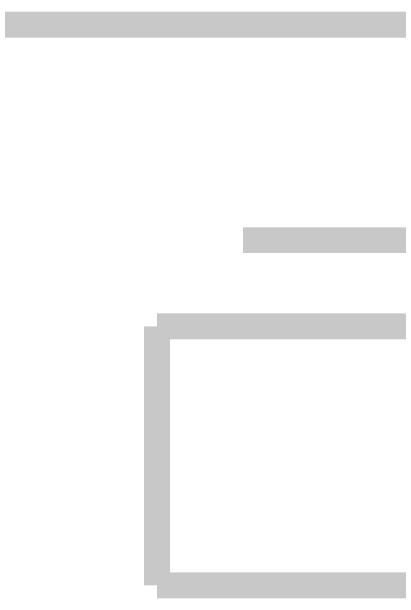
# Model space of a CAD drawing. Header units: inches. Extents: x 0 to 594, y 0 to 420.
# Drawn here: x 239.32 to 243.81, y 180.85 to 187.64 of the extents above; entities that cross this region are included whole.
import ezdxf

# ---------------------------------------------------------------- set-up
doc = ezdxf.new("R2010")
doc.units = ezdxf.units.IN
doc.layers.add('Sheet', color=255, linetype='Continuous')

msp = doc.modelspace()

# ---------------------------------------------------------------- linework, layer by layer
at = {"layer": 'Sheet'}
for points in [[(232.5044, 187.4904, 0.2997, 0.2997, 0), (245.0026, 187.4904, 0.2997, 0.2997, 0)], [(248.004, 184.9931, 0.2997, 0.2997, 0), (242.0012, 184.9931, 0.2997, 0.2997, 0)], [(241.0045, 183.9964, 0.2997, 0.2997, 0), (241.0045, 180.9951, 0.2997, 0.2997, 0)], [(241.0045, 183.9964, 0.2997, 0.2997, 0), (249.0007, 183.9964, 0.2997, 0.2997, 0)], [(249.0007, 180.9951, 0.2997, 0.2997, 0), (241.0045, 180.9951, 0.2997, 0.2997, 0)]]:
    msp.add_lwpolyline(points, format="xyseb", dxfattribs=at)

doc.saveas('drawing.dxf')
